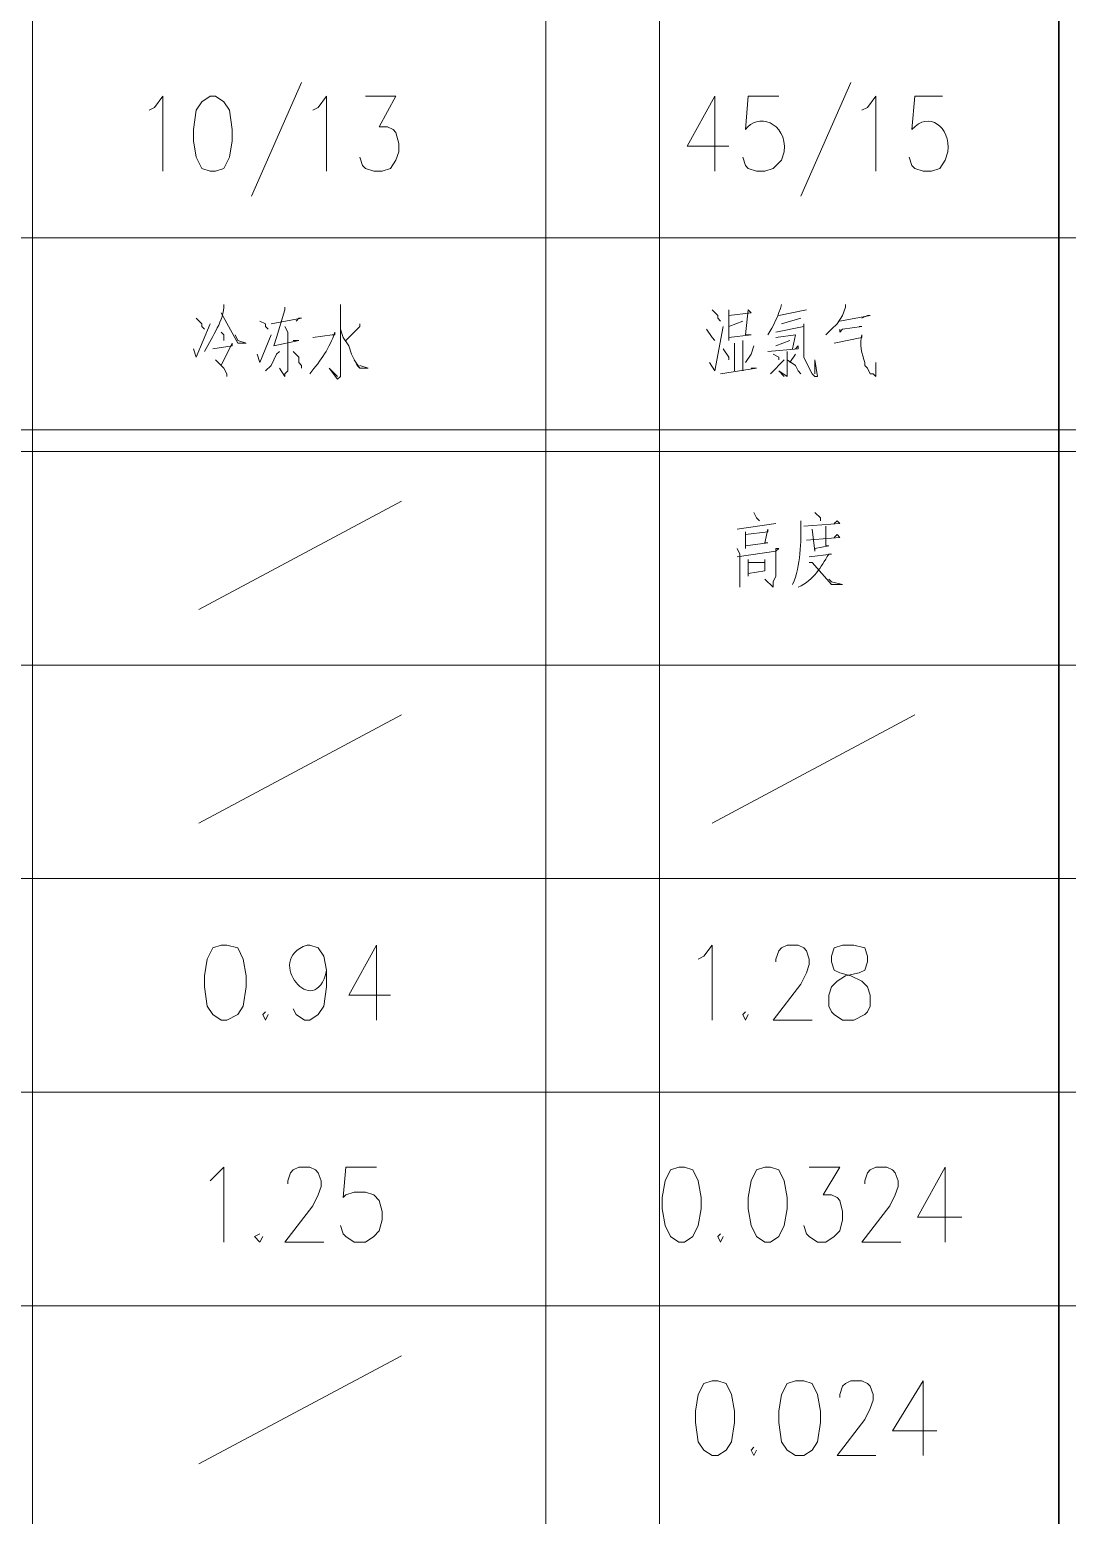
# Model space of a CAD drawing. Header units: millimetres. Extents: x 0 to 825, y 0 to 1167.
# Drawn here: x 618.8 to 686.1, y 979.8 to 1076.2 of the extents above; entities that cross this region are included whole.
import ezdxf

# ---------------------------------------------------------------- set-up
doc = ezdxf.new("R2010")
doc.units = ezdxf.units.MM
doc.layers.add('1', color=7, linetype='Continuous')

msp = doc.modelspace()

# ---------------------------------------------------------------- linework, layer by layer
at = {"layer": '1', "color": 30, "lineweight": 9}
for points in [[(659.661732, 0.141732), (659.661732, 1166.901732)], [(824.541732, 1050.225732), (0.141732, 1050.225732)]]:
    msp.add_lwpolyline(points, dxfattribs=at)
at = {"layer": '1', "color": 0, "lineweight": 25}
msp.add_lwpolyline([(685.581732, 785.301732), (685.581732, 1152.861732), (685.581732, 785.301732)], dxfattribs=at)
at = {"layer": '1', "color": 0, "lineweight": 9}
for points in [[(618.981732, 785.301732), (618.981732, 1131.981732), (618.981732, 785.301732)], [(652.281732, 1007.241732), (652.281732, 1131.981732), (652.281732, 1034.961732)], [(626.541732, 1070.961732), (626.901732, 1071.141732), (627.441732, 1071.861732), (627.441732, 1067.001732)], [(630.501732, 1071.861732), (629.961732, 1071.501732), (629.601732, 1070.961732), (629.421732, 1069.701732), (629.421732, 1068.981732), (629.601732, 1067.901732), (629.961732, 1067.181732), (630.501732, 1067.001732), (630.861732, 1067.001732), (631.401732, 1067.181732), (631.761732, 1067.901732), (631.941732, 1068.981732), (631.941732, 1069.701732), (631.761732, 1070.961732), (631.401732, 1071.501732), (630.861732, 1071.861732), (630.501732, 1071.861732)], [(636.441732, 1072.761732), (633.201732, 1065.381732)], [(637.161732, 1070.961732), (637.521732, 1071.141732), (638.061732, 1071.861732), (638.061732, 1067.001732)], [(640.581732, 1071.861732), (642.561732, 1071.861732), (641.481732, 1069.881732), (642.021732, 1069.881732), (642.381732, 1069.701732), (642.561732, 1069.521732), (642.741732, 1068.801732), (642.741732, 1068.261732), (642.561732, 1067.721732), (642.201732, 1067.181732), (641.661732, 1067.001732), (641.121732, 1067.001732), (640.581732, 1067.181732), (640.401732, 1067.361732), (640.221732, 1067.901732)], [(663.261732, 1071.861732), (661.461732, 1068.621732), (664.161732, 1068.621732)], [(663.261732, 1071.861732), (663.261732, 1067.001732)], [(672.081732, 1072.761732), (668.841732, 1065.381732)], [(672.801732, 1070.961732), (673.161732, 1071.141732), (673.701732, 1071.861732), (673.701732, 1067.001732)], [(810.501732, 1062.681732), (560.841732, 1062.681732)], [(810.501732, 1062.681732), (560.841732, 1062.681732)], [(629.601732, 1057.461732), (629.961732, 1057.101732), (629.961732, 1056.921732), (630.141732, 1056.741732)], [(631.221732, 1057.821732), (632.301732, 1055.841732), (632.841732, 1055.841732), (632.301732, 1056.021732), (632.121732, 1056.381732)], [(634.461732, 1057.101732), (636.441732, 1057.461732), (636.261732, 1057.461732), (636.081732, 1057.281732)], [(635.361732, 1058.181732), (635.361732, 1058.001732), (634.821732, 1056.201732), (634.641732, 1055.661732), (634.641732, 1055.661732), (636.261732, 1056.021732), (636.081732, 1056.021732), (635.901732, 1056.021732)], [(638.961732, 1058.361732), (638.961732, 1058.001732), (638.961732, 1054.041732), (638.961732, 1053.681732), (638.781732, 1053.501732), (638.241732, 1054.221732), (638.781732, 1053.681732)], [(663.081732, 1058.001732), (663.441732, 1057.641732), (663.441732, 1057.461732), (663.621732, 1057.281732)], [(664.161732, 1058.001732), (664.161732, 1057.641732), (664.161732, 1056.921732), (664.161732, 1056.021732), (664.161732, 1056.201732), (665.601732, 1056.381732), (665.241732, 1056.381732), (665.421732, 1058.001732), (665.601732, 1057.821732), (664.161732, 1057.641732)], [(667.401732, 1057.641732), (669.201732, 1058.001732)], [(668.841732, 1057.461732), (667.581732, 1057.101732)], [(671.721732, 1058.361732), (671.721732, 1058.181732), (671.541732, 1057.641732), (671.181732, 1057.101732), (670.821732, 1056.741732), (670.461732, 1056.381732)], [(671.361732, 1057.281732), (673.341732, 1057.641732), (673.161732, 1057.641732), (672.801732, 1057.461732)], [(629.421732, 1055.481732), (629.601732, 1054.941732), (630.501732, 1057.101732)], [(631.221732, 1056.561732), (631.401732, 1056.381732), (631.401732, 1056.201732), (631.401732, 1056.021732)], [(633.741732, 1057.281732), (634.101732, 1057.101732), (634.101732, 1056.921732), (634.281732, 1056.741732)], [(635.361732, 1056.921732), (635.541732, 1056.561732), (635.541732, 1054.041732), (635.361732, 1053.861732), (635.361732, 1053.681732), (635.001732, 1054.221732), (635.361732, 1053.681732)], [(638.961732, 1056.741732), (639.141732, 1056.201732), (639.501732, 1055.661732), (639.681732, 1055.121732), (640.041732, 1054.401732), (640.221732, 1054.221732), (640.761732, 1054.221732), (640.221732, 1054.401732)], [(640.221732, 1057.101732), (640.221732, 1056.921732), (639.321732, 1056.021732)], [(662.721732, 1056.741732), (663.081732, 1056.201732), (663.261732, 1056.021732)], [(662.901732, 1054.581732), (663.261732, 1054.041732), (663.801732, 1056.921732)], [(664.161732, 1056.921732), (665.061732, 1057.281732)], [(667.221732, 1056.561732), (669.021732, 1056.921732), (669.021732, 1057.101732), (669.021732, 1056.741732), (669.021732, 1056.021732), (669.021732, 1055.481732), (669.021732, 1054.941732), (669.381732, 1054.221732), (669.561732, 1053.861732), (669.741732, 1053.681732), (669.921732, 1053.681732), (669.741732, 1054.761732), (669.741732, 1053.861732)], [(671.361732, 1056.741732), (671.361732, 1056.561732), (671.541732, 1056.741732), (672.801732, 1056.921732), (672.621732, 1056.921732), (672.621732, 1056.921732)], [(630.681732, 1055.481732), (631.941732, 1055.661732), (631.941732, 1055.841732), (631.221732, 1054.401732)], [(633.561732, 1055.121732), (633.741732, 1054.581732), (634.461732, 1056.381732)], [(663.801732, 1055.481732), (664.161732, 1054.941732), (664.161732, 1054.761732)], [(664.521732, 1055.841732), (664.521732, 1054.041732)], [(665.061732, 1056.021732), (665.061732, 1054.041732)], [(665.781732, 1055.661732), (665.601732, 1055.121732), (665.241732, 1054.581732)], [(666.681732, 1055.301732), (668.661732, 1055.481732), (668.661732, 1055.661732), (668.481732, 1055.481732)], [(667.221732, 1056.201732), (668.481732, 1056.381732), (668.481732, 1056.381732), (668.301732, 1055.481732)], [(667.221732, 1055.661732), (668.121732, 1056.021732)], [(630.861732, 1054.761732), (631.221732, 1054.401732), (631.401732, 1054.221732), (631.581732, 1053.861732), (631.581732, 1053.681732)], [(635.001732, 1055.301732), (634.821732, 1055.121732), (634.641732, 1054.761732), (634.461732, 1054.401732), (634.101732, 1054.041732), (634.101732, 1054.041732)], [(635.901732, 1055.301732), (636.261732, 1054.941732), (636.261732, 1054.581732), (636.441732, 1054.401732), (636.441732, 1054.221732)], [(639.861732, 1054.761732), (640.221732, 1054.221732)], [(666.861732, 1053.861732), (667.761732, 1054.761732)], [(667.041732, 1055.121732), (667.401732, 1054.941732), (667.401732, 1054.761732)], [(667.941732, 1055.301732), (667.941732, 1053.681732), (667.401732, 1054.041732), (667.761732, 1053.681732)], [(667.941732, 1054.761732), (668.481732, 1054.401732), (668.661732, 1054.041732), (668.841732, 1053.861732)], [(668.481732, 1055.121732), (668.121732, 1054.581732)], [(663.621732, 1053.861732), (665.961732, 1054.221732), (665.781732, 1054.221732), (665.601732, 1054.221732)], [(810.501732, 1048.821732), (574.701732, 1048.821732)], [(810.501732, 1048.821732), (574.701732, 1048.821732)], [(629.781732, 1038.561732), (642.921732, 1045.581732)], [(664.701732, 1043.781732), (667.221732, 1044.141732)], [(665.781732, 1044.861732), (665.961732, 1044.501732), (666.141732, 1044.321732)], [(669.021732, 1043.961732), (671.361732, 1044.141732), (671.181732, 1044.321732), (671.001732, 1044.141732)], [(669.561732, 1043.781732), (669.561732, 1043.781732), (669.741732, 1042.341732), (669.741732, 1042.521732), (670.641732, 1042.701732), (670.461732, 1042.701732), (670.461732, 1043.781732), (670.461732, 1043.961732)], [(669.741732, 1044.861732), (670.101732, 1044.501732), (670.101732, 1044.321732)], [(665.241732, 1043.601732), (665.241732, 1043.421732), (665.241732, 1042.521732), (665.241732, 1042.701732), (666.681732, 1042.881732), (666.501732, 1042.881732), (666.681732, 1043.781732), (666.681732, 1043.601732), (665.241732, 1043.421732)], [(669.201732, 1043.061732), (671.361732, 1043.241732), (671.181732, 1043.421732), (671.001732, 1043.241732)], [(664.881732, 1040.361732), (664.881732, 1040.181732), (664.881732, 1040.001732), (664.881732, 1041.621732), (664.881732, 1042.161732), (664.701732, 1042.521732)], [(664.701732, 1041.981732), (667.221732, 1042.341732), (667.221732, 1042.521732), (667.401732, 1042.521732), (667.221732, 1042.341732), (667.221732, 1041.081732), (667.221732, 1040.721732), (667.041732, 1040.361732), (667.041732, 1040.001732), (666.501732, 1040.541732)], [(665.421732, 1041.801732), (665.421732, 1041.621732), (665.421732, 1040.721732), (665.421732, 1040.901732), (666.501732, 1041.081732), (666.501732, 1041.081732), (666.501732, 1041.801732), (666.501732, 1041.801732), (666.501732, 1041.621732), (665.421732, 1041.621732)], [(669.381732, 1041.621732), (669.561732, 1041.621732), (670.821732, 1040.181732), (671.541732, 1040.181732), (671.541732, 1040.181732), (670.821732, 1040.361732), (670.641732, 1040.541732)], [(810.501732, 1034.961732), (574.701732, 1034.961732)], [(810.501732, 1034.961732), (574.701732, 1034.961732)], [(629.781732, 1024.701732), (642.921732, 1031.721732)], [(663.081732, 1024.701732), (676.221732, 1031.721732)], [(810.501732, 1021.101732), (560.841732, 1021.101732)], [(810.501732, 1021.101732), (560.841732, 1021.101732)], [(631.221732, 1016.781732), (630.681732, 1016.601732), (630.321732, 1015.881732), (630.141732, 1014.801732), (630.141732, 1014.081732), (630.321732, 1012.821732), (630.681732, 1012.281732), (631.221732, 1011.921732), (631.581732, 1011.921732), (632.301732, 1012.281732), (632.661732, 1012.821732), (632.841732, 1014.081732), (632.841732, 1014.801732), (632.661732, 1015.881732), (632.301732, 1016.601732), (631.581732, 1016.781732), (631.221732, 1016.781732)], [(641.301732, 1016.781732), (639.501732, 1013.541732), (642.201732, 1013.541732)], [(641.301732, 1016.781732), (641.301732, 1011.921732)], [(662.181732, 1015.881732), (662.541732, 1016.061732), (663.081732, 1016.781732), (663.081732, 1011.921732)], [(667.221732, 1015.701732), (667.221732, 1015.881732), (667.401732, 1016.421732), (667.581732, 1016.601732), (667.941732, 1016.781732), (668.661732, 1016.781732), (669.021732, 1016.601732), (669.201732, 1016.421732), (669.381732, 1015.881732), (669.381732, 1015.521732), (669.201732, 1014.981732), (668.841732, 1014.261732), (667.041732, 1011.921732), (669.561732, 1011.921732)], [(671.541732, 1016.781732), (671.001732, 1016.601732), (670.821732, 1016.061732), (670.821732, 1015.701732), (671.001732, 1015.161732), (671.361732, 1014.981732), (672.081732, 1014.801732), (672.801732, 1014.441732), (673.161732, 1014.081732), (673.341732, 1013.541732), (673.341732, 1012.821732), (673.161732, 1012.461732), (672.981732, 1012.281732), (672.261732, 1011.921732), (671.541732, 1011.921732), (671.001732, 1012.281732), (670.821732, 1012.461732), (670.641732, 1012.821732), (670.641732, 1013.541732), (670.821732, 1014.081732), (671.181732, 1014.441732), (671.721732, 1014.801732), (672.621732, 1014.981732), (672.981732, 1015.161732), (673.161732, 1015.701732), (673.161732, 1016.061732), (672.981732, 1016.601732), (672.261732, 1016.781732), (671.541732, 1016.781732)], [(634.101732, 1012.461732), (633.921732, 1012.281732), (634.101732, 1011.921732), (634.281732, 1012.281732)], [(665.241732, 1012.461732), (665.061732, 1012.281732), (665.241732, 1011.921732), (665.421732, 1012.281732)], [(810.501732, 1007.241732), (560.841732, 1007.241732), (810.501732, 1007.241732)], [(652.281732, 951.621732), (652.281732, 1007.241732), (652.281732, 951.621732)], [(630.501732, 1001.481732), (630.861732, 1001.841732), (631.401732, 1002.381732), (631.401732, 997.521732)], [(635.541732, 1001.301732), (635.541732, 1001.481732), (635.721732, 1002.021732), (635.901732, 1002.201732), (636.261732, 1002.381732), (636.981732, 1002.381732), (637.341732, 1002.201732), (637.521732, 1002.021732), (637.701732, 1001.481732), (637.701732, 1001.121732), (637.521732, 1000.581732), (637.161732, 999.861732), (635.361732, 997.521732), (637.881732, 997.521732)], [(641.301732, 1002.381732), (639.321732, 1002.381732), (639.141732, 1000.401732), (639.321732, 1000.581732), (639.861732, 1000.761732), (640.581732, 1000.761732), (641.121732, 1000.581732), (641.481732, 1000.221732), (641.661732, 999.501732), (641.661732, 998.961732), (641.481732, 998.241732), (641.121732, 997.881732), (640.581732, 997.521732), (639.861732, 997.521732), (639.321732, 997.881732), (639.141732, 998.061732), (638.961732, 998.601732)], [(660.921732, 1002.381732), (660.381732, 1002.201732), (660.021732, 1001.481732), (659.841732, 1000.401732), (659.841732, 999.681732), (660.021732, 998.601732), (660.381732, 997.881732), (660.921732, 997.521732), (661.281732, 997.521732), (661.821732, 997.881732), (662.181732, 998.601732), (662.361732, 999.681732), (662.361732, 1000.401732), (662.181732, 1001.481732), (661.821732, 1002.201732), (661.281732, 1002.381732), (660.921732, 1002.381732)], [(666.501732, 1002.381732), (665.961732, 1002.201732), (665.601732, 1001.481732), (665.421732, 1000.401732), (665.421732, 999.681732), (665.601732, 998.601732), (665.961732, 997.881732), (666.501732, 997.521732), (666.861732, 997.521732), (667.401732, 997.881732), (667.761732, 998.601732), (667.941732, 999.681732), (667.941732, 1000.401732), (667.761732, 1001.481732), (667.401732, 1002.201732), (666.861732, 1002.381732), (666.501732, 1002.381732)], [(669.381732, 1002.381732), (671.361732, 1002.381732), (670.281732, 1000.581732), (670.821732, 1000.581732), (671.181732, 1000.401732), (671.361732, 1000.221732), (671.541732, 999.501732), (671.541732, 998.961732), (671.361732, 998.241732), (671.001732, 997.881732), (670.461732, 997.521732), (669.921732, 997.521732), (669.381732, 997.881732), (669.201732, 998.061732), (669.021732, 998.601732)], [(672.981732, 1001.301732), (672.981732, 1001.481732), (673.161732, 1002.021732), (673.341732, 1002.201732), (673.701732, 1002.381732), (674.421732, 1002.381732), (674.781732, 1002.201732), (674.961732, 1002.021732), (675.141732, 1001.481732), (675.141732, 1001.121732), (674.961732, 1000.581732), (674.601732, 999.861732), (672.801732, 997.521732), (675.321732, 997.521732)], [(678.201732, 1002.381732), (676.401732, 999.141732), (679.281732, 999.141732)], [(678.201732, 1002.381732), (678.201732, 997.521732)], [(633.741732, 998.061732), (633.381732, 997.881732), (633.741732, 997.521732), (633.921732, 997.881732)], [(663.621732, 998.061732), (663.441732, 997.881732), (663.621732, 997.521732), (663.801732, 997.881732)], [(810.501732, 993.381732), (560.841732, 993.381732)], [(810.501732, 993.381732), (560.841732, 993.381732)], [(629.781732, 983.121732), (642.921732, 990.141732)], [(663.081732, 988.521732), (662.541732, 988.341732), (662.181732, 987.621732), (662.001732, 986.541732), (662.001732, 985.821732), (662.181732, 984.561732), (662.541732, 984.021732), (663.081732, 983.661732), (663.441732, 983.661732), (663.981732, 984.021732), (664.341732, 984.561732), (664.521732, 985.821732), (664.521732, 986.541732), (664.341732, 987.621732), (663.981732, 988.341732), (663.441732, 988.521732), (663.081732, 988.521732)], [(668.481732, 988.521732), (667.941732, 988.341732), (667.581732, 987.621732), (667.401732, 986.541732), (667.401732, 985.821732), (667.581732, 984.561732), (667.941732, 984.021732), (668.481732, 983.661732), (669.021732, 983.661732), (669.561732, 984.021732), (669.921732, 984.561732), (670.101732, 985.821732), (670.101732, 986.541732), (669.921732, 987.621732), (669.561732, 988.341732), (669.021732, 988.521732), (668.481732, 988.521732)], [(671.361732, 987.441732), (671.361732, 987.621732), (671.541732, 988.161732), (671.721732, 988.341732), (672.081732, 988.521732), (672.801732, 988.521732), (673.161732, 988.341732), (673.341732, 988.161732), (673.521732, 987.621732), (673.521732, 987.261732), (673.341732, 986.721732), (672.981732, 986.001732), (671.181732, 983.661732), (673.701732, 983.661732)], [(676.761732, 988.521732), (674.781732, 985.281732), (677.661732, 985.281732)], [(676.761732, 988.521732), (676.761732, 983.661732)], [(665.781732, 984.201732), (665.601732, 984.021732), (665.781732, 983.661732), (665.961732, 984.021732)]]:
    msp.add_lwpolyline(points, dxfattribs=at)
for points, knots in [([(667.401732, 1071.861732), (667.401732, 1071.861732), (665.421732, 1071.861732), (665.421732, 1071.861732), (665.421732, 1071.861732), (665.241732, 1069.701732), (665.241732, 1069.701732), (665.961732, 1070.781732), (667.941732, 1070.241732), (667.761732, 1068.261732), (667.761732, 1068.261732), (667.581732, 1067.721732), (667.581732, 1067.721732), (667.581732, 1067.721732), (667.041732, 1067.181732), (667.041732, 1067.181732), (667.041732, 1067.181732), (666.501732, 1067.001732), (666.501732, 1067.001732), (666.501732, 1067.001732), (665.961732, 1067.001732), (665.961732, 1067.001732), (665.961732, 1067.001732), (665.421732, 1067.181732), (665.421732, 1067.181732), (665.421732, 1067.181732), (665.241732, 1067.361732), (665.241732, 1067.361732), (665.241732, 1067.361732), (665.061732, 1067.901732), (665.061732, 1067.901732)], [0, 0, 0, 0, 1, 1, 1, 2, 2, 2, 3, 3, 3, 4, 4, 4, 5, 5, 5, 6, 6, 6, 7, 7, 7, 8, 8, 8, 9, 9, 9, 10, 10, 10, 10]), ([(678.021732, 1071.861732), (678.021732, 1071.861732), (676.221732, 1071.861732), (676.221732, 1071.861732), (676.221732, 1071.861732), (676.041732, 1069.701732), (676.041732, 1069.701732), (677.121732, 1070.961732), (678.561732, 1069.881732), (678.381732, 1068.261732), (678.381732, 1068.261732), (678.201732, 1067.721732), (678.201732, 1067.721732), (678.201732, 1067.721732), (677.841732, 1067.181732), (677.841732, 1067.181732), (677.841732, 1067.181732), (677.301732, 1067.001732), (677.301732, 1067.001732), (677.301732, 1067.001732), (676.761732, 1067.001732), (676.761732, 1067.001732), (676.761732, 1067.001732), (676.221732, 1067.181732), (676.221732, 1067.181732), (676.221732, 1067.181732), (676.041732, 1067.361732), (676.041732, 1067.361732), (676.041732, 1067.361732), (675.861732, 1067.901732), (675.861732, 1067.901732)], [0, 0, 0, 0, 1, 1, 1, 2, 2, 2, 3, 3, 3, 4, 4, 4, 5, 5, 5, 6, 6, 6, 7, 7, 7, 8, 8, 8, 9, 9, 9, 10, 10, 10, 10]), ([(637.161732, 1056.201732), (637.161732, 1056.201732), (638.421732, 1056.381732), (638.421732, 1056.381732), (638.421732, 1056.381732), (638.601732, 1056.381732), (638.601732, 1056.381732), (638.601732, 1056.381732), (638.601732, 1056.561732), (638.601732, 1056.561732), (638.241732, 1055.481732), (637.701732, 1054.761732), (636.981732, 1053.861732)], [0, 0, 0, 0, 1, 1, 1, 2, 2, 2, 3, 3, 3, 4, 4, 4, 4]), ([(671.001732, 1055.841732), (671.001732, 1055.841732), (671.001732, 1055.841732), (671.001732, 1055.841732), (671.001732, 1055.841732), (671.001732, 1055.841732), (671.001732, 1055.841732), (671.001732, 1055.841732), (672.801732, 1056.201732), (672.801732, 1056.201732), (672.801732, 1056.201732), (672.801732, 1056.381732), (672.801732, 1056.381732), (672.621732, 1055.841732), (672.801732, 1055.121732), (672.981732, 1054.581732), (672.981732, 1054.581732), (672.981732, 1054.401732), (672.981732, 1054.401732), (672.981732, 1054.401732), (673.161732, 1054.221732), (673.161732, 1054.221732), (673.161732, 1054.221732), (673.341732, 1053.861732), (673.341732, 1053.861732), (673.341732, 1053.861732), (673.521732, 1053.861732), (673.521732, 1053.861732), (673.521732, 1053.861732), (673.701732, 1053.681732), (673.701732, 1053.681732), (673.701732, 1053.681732), (673.701732, 1053.681732), (673.701732, 1053.681732), (673.701732, 1053.681732), (673.701732, 1054.581732), (673.701732, 1054.581732), (673.701732, 1054.581732), (673.701732, 1053.681732), (673.701732, 1053.681732)], [0, 0, 0, 0, 1, 1, 1, 2, 2, 2, 3, 3, 3, 4, 4, 4, 5, 5, 5, 6, 6, 6, 7, 7, 7, 8, 8, 8, 9, 9, 9, 10, 10, 10, 11, 11, 11, 12, 12, 12, 13, 13, 13, 13]), ([(669.381732, 1041.981732), (669.381732, 1041.981732), (670.821732, 1042.161732), (670.821732, 1042.161732), (670.821732, 1042.161732), (670.641732, 1042.161732), (670.641732, 1042.161732), (670.101732, 1041.261732), (669.741732, 1040.541732), (668.661732, 1040.001732)], [0, 0, 0, 0, 1, 1, 1, 2, 2, 2, 3, 3, 3, 3]), ([(638.061732, 1015.161732), (637.341732, 1011.741732), (633.921732, 1015.881732), (636.801732, 1016.781732), (636.801732, 1016.781732), (636.981732, 1016.781732), (636.981732, 1016.781732), (636.981732, 1016.781732), (637.521732, 1016.601732), (637.521732, 1016.601732), (637.521732, 1016.601732), (637.881732, 1016.061732), (637.881732, 1016.061732), (637.881732, 1016.061732), (638.061732, 1015.161732), (638.061732, 1015.161732), (638.061732, 1015.161732), (638.061732, 1014.081732), (638.061732, 1014.081732), (638.061732, 1014.081732), (637.881732, 1012.821732), (637.881732, 1012.821732), (637.881732, 1012.821732), (637.521732, 1012.281732), (637.521732, 1012.281732), (637.521732, 1012.281732), (636.981732, 1011.921732), (636.981732, 1011.921732), (636.981732, 1011.921732), (636.621732, 1011.921732), (636.621732, 1011.921732), (636.621732, 1011.921732), (636.081732, 1012.281732), (636.081732, 1012.281732), (636.081732, 1012.281732), (635.901732, 1012.641732), (635.901732, 1012.641732)], [0, 0, 0, 0, 1, 1, 1, 2, 2, 2, 3, 3, 3, 4, 4, 4, 5, 5, 5, 6, 6, 6, 7, 7, 7, 8, 8, 8, 9, 9, 9, 10, 10, 10, 11, 11, 11, 12, 12, 12, 12])]:
    msp.add_open_spline(points, degree=3, knots=knots, dxfattribs=at)
for points in [[(631.401732, 1058.361732), (631.401732, 1057.281732), (630.681732, 1056.381732), (630.141732, 1055.301732)], [(667.581732, 1058.361732), (667.401732, 1057.641732), (667.041732, 1056.921732), (666.681732, 1056.381732)], [(668.841732, 1044.321732), (668.841732, 1042.881732), (668.841732, 1041.441732), (668.301732, 1040.181732)]]:
    msp.add_open_spline(points, degree=3, dxfattribs=at)

doc.saveas('drawing.dxf')
